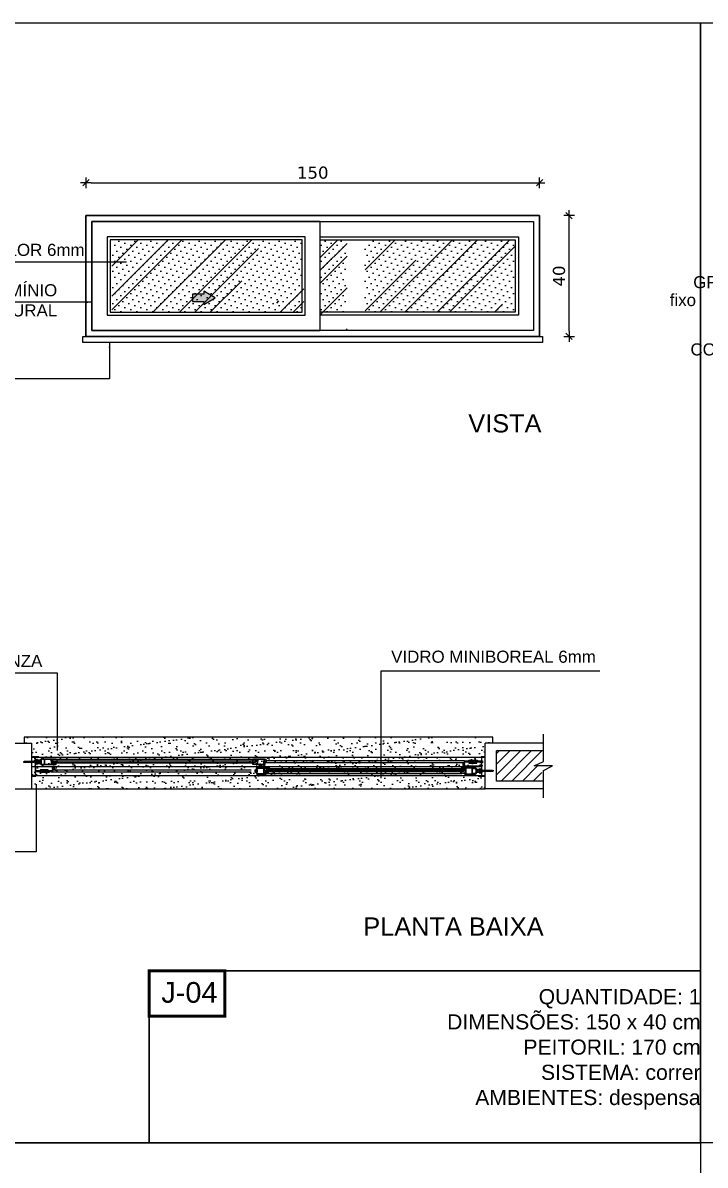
# Model space of a CAD drawing. Header units: inches. Extents: x 48 to 253, y 44 to 126.
# Drawn here: x 78.288 to 80.545, y 80.589 to 84.367 of the extents above; entities that cross this region are included whole.
import ezdxf

# ---------------------------------------------------------------- set-up
doc = ezdxf.new("R2010")
doc.units = ezdxf.units.IN
doc.header["$LTSCALE"] = 100
doc.header["$MEASUREMENT"] = 0
doc.linetypes.add('HIDDEN2', pattern=[0.1875, 0.125, -0.0625])
for name, color, linetype in [('252', 252, 'Continuous'), ('A-01', 3, 'Continuous'), ('A-ALV', 6, 'Continuous'), ('A-ESQUADRIAS', 2, 'Continuous'), ('A-PORTA', 3, 'Continuous'), ('AR-MP-ESQ', 151, 'Continuous'), ('AR-PIS-PAT-HATCH', 2, 'Continuous'), ('AR-TXT', 1, 'Continuous'), ('ARQ-ESQ-VISTA1', 2, 'Continuous'), ('ARQ-ESQ-VISTA2', 1, 'Continuous'), ('ARQ-HTC', 9, 'Continuous'), ('ARQ-REV-VISTA', 1, 'Continuous'), ('ARQ-SMB-1_025', 1, 'Continuous'), ('ARQ-TXT-1_025', 2, 'Continuous'), ('ARQ_ESQUADRIA', 2, 'Continuous')]:
    doc.layers.add(name, color=color, linetype=linetype)
doc.layers.add('REV-FNDE', color=1, linetype='Continuous', lineweight=30)
doc.styles.add('A16-E50', font='arial.ttf', dxfattribs={"height": 0.08})
doc.styles.add('ESC-50-A20', font='arial.ttf', dxfattribs={"height": 0.1})
doc.styles.add('FNDE Texto Cota 0025', font='verdana.ttf', dxfattribs={"height": 0.04})
doc.dimstyles.new('FNDE 1-0025', dxfattribs={"dimscale": 5, "dimtxt": 0.04, "dimasz": 0.0035, "dimexe": 0.15, "dimexo": 0.15, "dimgap": 0.0025, "dimtad": 1, "dimzin": 1, "dimdsep": 46, "dimtxsty": 'FNDE Texto Cota 0025', "dimblk": 'tic', "dimcen": 0.015, "dimdle": 0.15, "dimse1": 1, "dimse2": 1, "dimclrd": 251, "dimclre": 251, "dimclrt": 256, "dimaunit": 1, "dimadec": 3, "dimazin": 0, "dimtfac": 1, "dimtix": 1, "dimtmove": 2, "dimatfit": 3, "dimfxl": 0.15, "dimtvp": 1, "dimtolj": 1, "dimtzin": 0, "dimarcsym": 0})

# ---------------------------------------------------------------- blocks, each defined once
blk = doc.blocks.new('tic')
at = {"color": 251}
for p, q in [((-1, 0), (1, 0)), ((0, -1), (0, 1))]:
    blk.add_line(p, q, dxfattribs=at)
blk.add_line((-0.6, -0.6), (0.6, 0.6))
blk = doc.blocks.new('*D86')
at = {"layer": 'ARQ-SMB-1_025', "color": 251, "lineweight": -2, "ltscale": 10, "transparency": 16777216}
blk.add_line((78.5143, 83.8376), (79.9793, 83.8376), dxfattribs=at)
at = {"layer": 'DEFPOINTS', "color": 0, "ltscale": 10, "transparency": 16777216}
for p in [(79.9968, 83.8376), (78.4968, 83.7293), (79.9968, 83.7293)]:
    blk.add_point(p, dxfattribs=at)
at = {"layer": 'ARQ-SMB-1_025', "color": 251, "lineweight": -2, "ltscale": 10, "transparency": 16777216, "xscale": 0.0175, "yscale": 0.0175, "zscale": 0.0175, "rotation": 180}
blk.add_blockref('tic', (78.4968, 83.8376), dxfattribs=at)
at = {"layer": 'ARQ-SMB-1_025', "color": 251, "lineweight": -2, "ltscale": 10, "transparency": 16777216, "xscale": 0.0175, "yscale": 0.0175, "zscale": 0.0175}
blk.add_blockref('tic', (79.9968, 83.8376), dxfattribs=at)
at = {"layer": 'ARQ-SMB-1_025', "ltscale": 10, "transparency": 16777216, "insert": (79.2468, 83.8709), "char_height": 0.04, "attachment_point": 5, "style": 'FNDE Texto Cota 0025'}
blk.add_mtext('\\A1;150', dxfattribs=at)
blk = doc.blocks.new('*D87')
at = {"layer": 'ARQ-SMB-1_025', "color": 251, "lineweight": -2, "ltscale": 10, "transparency": 16777216}
blk.add_line((80.0947, 83.3468), (80.0947, 83.7118), dxfattribs=at)
at = {"layer": 'DEFPOINTS', "color": 0, "ltscale": 10, "transparency": 16777216}
for p in [(79.6398, 83.7293), (80.0947, 83.7293), (79.6398, 83.3293)]:
    blk.add_point(p, dxfattribs=at)
at = {"layer": 'ARQ-SMB-1_025', "color": 251, "lineweight": -2, "ltscale": 10, "transparency": 16777216, "xscale": 0.0175, "yscale": 0.0175, "zscale": 0.0175}
for p, rotation in [((80.0947, 83.7293), 90), ((80.0947, 83.3293), 270)]:
    blk.add_blockref('tic', p, dxfattribs=dict(at, rotation=rotation))
at = {"layer": 'ARQ-SMB-1_025', "ltscale": 10, "transparency": 16777216, "insert": (80.0614, 83.5293), "char_height": 0.04, "attachment_point": 5, "rotation": 90, "style": 'FNDE Texto Cota 0025'}
blk.add_mtext('\\A1;40', dxfattribs=at)
blk = doc.blocks.new('MH-0029')
at = {"layer": 'ARQ_ESQUADRIA', "linetype": 'Continuous'}
blk.add_lwpolyline([(0.0613, 0.0003, -0.414214), (0.061, 0), (0.0586, 0, -0.414214), (0.0583, 0.0003), (0.0583, 0.0009, -0.414214), (0.0586, 0.0012), (0.0598, 0.0012, 0.414214), (0.0601, 0.0015), (0.0601, 0.0108, 0.414214), (0.0591, 0.0118), (0.0449, 0.0118), (0.0446, 0.0115), (0.0443, 0.0118), (0.044, 0.0115), (0.0437, 0.0118), (0.0149, 0.0118), (0.0146, 0.0115), (0.0143, 0.0118), (0.014, 0.0115), (0.0137, 0.0118), (-0.0005, 0.0118, 0.414214), (-0.0015, 0.0108), (-0.0015, 0.0015, 0.414214), (-0.0012, 0.0012), (0, 0.0012, -0.414214), (0.0003, 0.0009), (0.0003, 0.0003, -0.414214), (0, 0), (-0.0024, 0, -0.414214), (-0.0027, 0.0003), (-0.0027, 0.0137, -0.414214), (-0.0024, 0.014), (-0.002, 0.014, -0.414214), (-0.0017, 0.0137), (-0.0017, 0.013), (0.0601, 0.013), (0.0601, 0.0237, -0.414214), (0.0604, 0.024), (0.061, 0.024, -0.414214), (0.0613, 0.0237)], format="xyb", close=True, dxfattribs=at)
blk = doc.blocks.new('parafuso')
at = {"layer": 'AR-MP-ESQ'}
h = blk.add_hatch(dxfattribs=at)
h.set_pattern_fill('ANSI31', color=256, scale=0.0001, style=0)
h.set_pattern_definition([(45, (-0.02995355, -0.0015), (-0.0002245064, 0.0002245064), [])])
h.paths.add_polyline_path([(-0.0015, -0.0015), (-0.0015, 0.0015), (-0.0387, 0.0015), (-0.0404, -0.0015)])
for p, q in [((-0.0426, 0), (0.0064, 0)), ((-0.0404, -0.0015), (-0.0387, 0.0015)), ((-0.0387, 0.0015), (-0.0015, 0.0015)), ((-0.0015, 0.0025), (0, 0.0025)), ((-0.0404, -0.0015), (-0.0015, -0.0015)), ((-0.0015, -0.0025), (0, -0.0025))]:
    blk.add_line(p, q, dxfattribs=at)
blk.add_lwpolyline([(-0.0015, -0.004), (-0.0015, 0.004), (0, 0.004), (0, -0.004), (-0.0015, -0.004)], dxfattribs=at)
blk = doc.blocks.new('MH-0074')
blk.add_lwpolyline([(0, -0.0056, 0.414214), (0.0004, -0.006), (0.0026, -0.006, -0.416951), (0.0041, -0.0045), (0.0141, -0.0045, -1), (0.0141, -0.0055), (0.0041, -0.0055, 0.416816), (0.0036, -0.006, -0.087579), (0.0032, -0.0082, -0.842735), (0.0024, -0.0081, 0.414214), (0.0014, -0.0071), (-0.0012, -0.0071, -1), (-0.0012, -0.0061), (-0.0012, -0.0044), (-0.001, -0.0042), (-0.0012, -0.004), (-0.0012, -0.0004), (-0.0014, -0.0002), (-0.0012, 0), (-0.0014, 0.0002), (-0.0012, 0.0004), (-0.0012, 0.004), (-0.001, 0.0042), (-0.0012, 0.0044), (-0.0012, 0.0061, -1), (-0.0012, 0.0071), (0.0014, 0.0071, 0.414214), (0.0024, 0.0081, -0.842735), (0.0032, 0.0082, -0.087579), (0.0036, 0.006, 0.416816), (0.0041, 0.0054), (0.0141, 0.0054, -1), (0.0141, 0.0044), (0.0041, 0.0044, -0.41689), (0.0026, 0.006), (0.0004, 0.006, 0.414214), (0, 0.0056)], format="xyb", close=True)
blk = doc.blocks.new('MH-0014')
blk.add_lwpolyline([(-0.0158, -0.0133, 0.414214), (-0.0161, -0.0136), (-0.0161, -0.0146), (-0.0143, -0.0146, 0.366033), (-0.0131, -0.0136, -0.365977), (-0.0129, -0.0133), (-0.0113, -0.0133, 0.233329), (-0.0102, -0.0128), (-0.0063, -0.0077, 0.164944), (-0.006, -0.0068), (-0.006, -0.001), (-0.0028, -0.001), (-0.0028, -0.0008), (-0.0008, -0.0008), (-0.0008, -0.0028), (-0.001, -0.0028), (-0.001, -0.009), (-0.0031, -0.0118, 0.414214), (-0.0028, -0.0139), (-0.002, -0.0145, 1), (-0.0014, -0.0137), (-0.0022, -0.0131, -0.414214), (-0.0023, -0.0124), (-0.0017, -0.0116, -0.414214), (-0.001, -0.0115), (-0.0005, -0.0119, 0.162278), (-0.0002, -0.012), (0, -0.012), (0, 0), (-0.008, 0), (-0.008, -0.001), (-0.007, -0.001), (-0.007, -0.0068, -0.164944), (-0.0071, -0.0071), (-0.0109, -0.0122, -0.233329), (-0.0113, -0.0123), (-0.0129, -0.0123, 0.365977), (-0.0141, -0.0134, -0.367426), (-0.0143, -0.0136), (-0.0151, -0.0136, 0.414214), (-0.0153, -0.0133)], format="xyb", close=True)
blk = doc.blocks.new('MH-0010')
blk.add_lwpolyline([(0, 0), (0, 0.001), (-0.012, 0.001), (-0.012, 0.004), (-0.013, 0.004), (-0.013, 0.001), (-0.015, 0.001), (-0.015, 0.0052), (-0.0153, 0.0055), (-0.015, 0.0058), (-0.015, 0.0098), (-0.0153, 0.01), (-0.015, 0.0103), (-0.015, 0.0143), (-0.0153, 0.0145), (-0.015, 0.0148), (-0.015, 0.019), (-0.013, 0.019), (-0.013, 0.0169, 0.557537), (-0.0126, 0.0167), (-0.0121, 0.0169, 0.284079), (-0.012, 0.0172), (-0.012, 0.019), (-0.011, 0.019), (-0.011, 0.02), (-0.0408, 0.02, -0.245393), (-0.0412, 0.0202, 0.245393), (-0.0423, 0.0208), (-0.0473, 0.0208, 0.414214), (-0.0485, 0.0195), (-0.0485, 0.0187, 0.414214), (-0.0473, 0.0175), (-0.0468, 0.0175, 1), (-0.0468, 0.0185), (-0.0473, 0.0185, -0.414214), (-0.0475, 0.0187), (-0.0475, 0.0195, -0.414214), (-0.0473, 0.0198), (-0.0423, 0.0198, -0.414214), (-0.042, 0.0195), (-0.042, 0.0187, -0.414214), (-0.0423, 0.0185), (-0.0428, 0.0185, 1), (-0.0428, 0.0175), (-0.0423, 0.0175, 0.372825), (-0.041, 0.0186, -0.372825), (-0.0405, 0.019), (-0.0382, 0.019), (-0.0382, 0.0148), (-0.0379, 0.0145), (-0.0382, 0.0143), (-0.0382, 0.0103), (-0.0379, 0.01), (-0.0382, 0.0098), (-0.0382, 0.0058), (-0.0379, 0.0055), (-0.0382, 0.0052), (-0.0382, 0.001), (-0.0405, 0.001, -0.372825), (-0.041, 0.0014, 0.372825), (-0.0423, 0.0025), (-0.0428, 0.0025, 1), (-0.0428, 0.0015), (-0.0423, 0.0015, -0.414214), (-0.042, 0.0013), (-0.042, 0.0005, -0.414214), (-0.0423, 0.0003), (-0.0473, 0.0003, -0.414214), (-0.0475, 0.0005), (-0.0475, 0.0013, -0.414214), (-0.0473, 0.0015), (-0.0468, 0.0015, 1), (-0.0468, 0.0025), (-0.0473, 0.0025, 0.414214), (-0.0485, 0.0013), (-0.0485, 0.0005, 0.414214), (-0.0473, -0.0007), (-0.0423, -0.0007, 0.245393), (-0.0412, -0.0002, -0.245393), (-0.0408, 0), (0, 0)], format="xyb", close=True)
blk.add_lwpolyline([(-0.0372, 0.019), (-0.0372, 0.001), (-0.016, 0.001), (-0.016, 0.019)], close=True)
blk = doc.blocks.new('MH-0012')
blk.add_lwpolyline([(0.0254, 0.0025), (0.0259, 0.0025, 0.414214), (0.0262, 0.0028), (0.0262, 0.0051, -0.414214), (0.0265, 0.0054), (0.0379, 0.0054, 0.414214), (0.0382, 0.0058), (0.0382, 0.0063, 0.414214), (0.0379, 0.0066), (0.0131, 0.0066, -0.198912), (0.0128, 0.0067), (0.0123, 0.0072, 0.635234), (0.0116, 0.007, -0.386974), (0.0112, 0.0066), (0.0082, 0.0066, -0.414214), (0.0079, 0.0069), (0.0079, 0.0112, -0.414214), (0.0082, 0.0115), (0.0112, 0.0115, -0.387798), (0.0116, 0.0112, 0.438036), (0.0121, 0.0108), (0.017, 0.0117, 0.916331), (0.017, 0.0127), (0.0083, 0.0127, 0.414214), (0.0067, 0.0112), (0.0067, 0.0069, -0.414214), (0.0064, 0.0066), (0.0014, 0.0066, -0.414214), (0.0011, 0.0069), (0.0011, 0.0124, 0.414214), (0.0008, 0.0127), (0.0003, 0.0127, 0.414214), (0, 0.0124), (0, -0.0124, 0.414214), (0.001, -0.0134), (0.0269, -0.0134, 0.414214), (0.0272, -0.0131), (0.0272, -0.0125, 0.414214), (0.0269, -0.0123), (0.0262, -0.0123), (0.0262, -0.0106, 0.267949), (0.026, -0.0103), (0.0257, -0.0101, 0.57735), (0.0251, -0.0105), (0.0251, -0.012, -0.414214), (0.0248, -0.0123), (0.0235, -0.0123, -0.414214), (0.0232, -0.012), (0.0232, -0.0079), (0.0229, -0.0076), (0.0232, -0.0073), (0.0232, -0.0037), (0.0229, -0.0034), (0.0232, -0.0031), (0.0232, 0.0005), (0.0229, 0.0008), (0.0232, 0.0011), (0.0232, 0.0051, -0.414214), (0.0235, 0.0054), (0.0248, 0.0054, -0.414214), (0.0251, 0.0051), (0.0251, 0.0028, 0.414214)], format="xyb", close=True)
at = {"linetype": 'Continuous'}
blk.add_lwpolyline([(0.0011, -0.012), (0.0011, 0.0051, -0.414214), (0.0014, 0.0054), (0.0218, 0.0054, -0.414214), (0.0221, 0.0051), (0.0221, -0.012, -0.414214), (0.0218, -0.0123), (0.0014, -0.0123, -0.414214)], format="xyb", close=True, dxfattribs=at)
blk = doc.blocks.new('MH-0011')
at = {"linetype": 'Continuous'}
for points in [[(-0.0136, -0.0129), (-0.008, -0.0119, 0.36397), (-0.0078, -0.0116), (-0.0078, -0.0106, -0.414214), (-0.0075, -0.0102), (-0.0022, -0.0102, 0.414214), (-0.0012, -0.0092), (-0.0012, -0.0073, 0.414214), (-0.0022, -0.0063), (-0.0269, -0.0063, -0.414214), (-0.0272, -0.006), (-0.0272, -0.0055, -0.414214), (-0.0269, -0.0052), (-0.0262, -0.0052), (-0.0262, -0.0035, -0.267949), (-0.0261, -0.0032), (-0.0257, -0.003, -0.57735), (-0.0251, -0.0034), (-0.0251, -0.0048, 0.414214), (-0.0248, -0.0052), (-0.0235, -0.0052, 0.414214), (-0.0232, -0.0048), (-0.0232, -0.0008), (-0.0229, -0.0005), (-0.0232, -0.0002), (-0.0232, 0.0034), (-0.0229, 0.0037), (-0.0232, 0.004), (-0.0232, 0.0076), (-0.0229, 0.0079), (-0.0232, 0.0082), (-0.0232, 0.0123, 0.414214), (-0.0235, 0.0126), (-0.0248, 0.0126, 0.414214), (-0.0251, 0.0123), (-0.0251, 0.0099, -0.414214), (-0.0254, 0.0096), (-0.0259, 0.0096, -0.414214), (-0.0262, 0.0099), (-0.0262, 0.0123, 0.414214), (-0.0265, 0.0126), (-0.0379, 0.0126, -0.414214), (-0.0382, 0.0129), (-0.0382, 0.0134, -0.414214), (-0.0379, 0.0137), (-0.001, 0.0137, -0.414214), (0, 0.0127), (0, -0.0127, -0.414214), (-0.001, -0.0137), (-0.0021, -0.0137, -0.414214), (-0.0024, -0.0134), (-0.0024, -0.013, -0.414214), (-0.0021, -0.0127), (-0.0015, -0.0127, 0.414214), (-0.0012, -0.0124), (-0.0012, -0.0117, 0.414214), (-0.0015, -0.0114), (-0.0064, -0.0114, 0.414214), (-0.0067, -0.0117), (-0.0067, -0.0124, 0.414214), (-0.0064, -0.0127), (-0.0057, -0.0127, -0.414214), (-0.0054, -0.013), (-0.0054, -0.0134, -0.414214), (-0.0057, -0.0137), (-0.0135, -0.0137, -0.916331)], [(-0.0012, 0.0122), (-0.0012, -0.0047, -0.414214), (-0.0016, -0.0052), (-0.0217, -0.0052, -0.414214), (-0.0221, -0.0047), (-0.0221, 0.0122, -0.414214), (-0.0217, 0.0126), (-0.0016, 0.0126, -0.414214)]]:
    blk.add_lwpolyline(points, format="xyb", close=True, dxfattribs=at)

msp = doc.modelspace()

# ---------------------------------------------------------------- hatches: boundary and pattern name
at = {"layer": '252', "ltscale": 10}
h = msp.add_hatch(dxfattribs=at)
h.set_pattern_fill('AR-SAND', color=252, scale=0.02, style=0)
h.set_pattern_definition([(37.5, (-4377.317035, 132.993036), (-0.00125986716, 0.03853647538), [0, -0.0304, 0, -0.034, 0, -0.0325]), (7.5, (-4377.317035, 132.993036), (0.0353955341, 0.0564429213), [0, -0.0164, 0, -0.0274, 0, -0.0105]), (327.5, (-4377.341635, 132.993036), (0.06228283724, 0.00011318107), [0, -0.01, 0, -0.036, 0, -0.047]), (317.5, (-4377.341635, 132.993036), (0.0601225321, 0.0175535113), [0, -0.005, 0, -0.0236, 0, -0.027])])
h.paths.add_polyline_path([(78.8448, 82.0038), (78.2925, 82.0038), (78.2925, 81.9838), (78.3175, 81.9838), (78.3187, 81.8338), (79.8175, 81.8338), (79.8175, 81.9838), (79.8425, 81.9838), (79.8425, 82.0038)])
at = {"layer": '252'}
h = msp.add_hatch(dxfattribs=at)
h.set_pattern_fill('ANSI31,_O', color=252, scale=0.0005, style=0)
h.set_pattern_definition([(45, (10.167833, 170.089408), (-0.0176776695, 0.0176776695), [])])
h.paths.add_polyline_path([(79.8545, 81.9588), (79.8545, 81.8588), (80.0045, 81.8588), (80.0045, 81.9088), (79.9745, 81.9088), (80.0045, 81.9238), (80.0045, 81.9588)])
at = {"layer": 'AR-PIS-PAT-HATCH'}
h = msp.add_hatch(dxfattribs=at)
h.set_pattern_fill('AR-SAND', color=252, scale=0.02, style=0)
h.set_pattern_definition([(37.5, (-1.455602, 0.050223), (-0.001259867, 0.038536475), [0, -0.0304, 0, -0.034, 0, -0.0325]), (7.5, (-1.4556, 0.05022), (0.035395534, 0.056442921), [0, -0.0164, 0, -0.0274, 0, -0.0105]), (327.5, (-1.480202, 0.050223), (0.062282837, 0.000113181), [0, -0.01, 0, -0.036, 0, -0.047]), (317.5, (-1.4802, 0.05022), (0.060122532, 0.017553511), [0, -0.005, 0, -0.0236, 0, -0.027])])
h.paths.add_polyline_path([(79.6175, 82.0838), (78.5175, 82.0838, 0.414214), (78.4175, 81.9838), (78.4675, 81.9838), (78.4675, 81.9068), (78.4806, 81.9068), (78.4806, 81.9069), (78.5367, 81.9069), (78.5367, 81.9056), (78.5392, 81.9056), (79.0765, 81.9062, -0.439772), (79.0802, 81.9068), (79.5959, 81.9093, -0.414214), (79.5939, 81.9113), (79.5939, 81.9153, -0.414214), (79.5959, 81.9173), (79.0921, 81.9191), (79.5984, 81.9191), (79.5984, 81.9256), (79.6103, 81.9256, 0.414214), (79.6127, 81.928), (79.6401, 81.928, 0.414637), (79.6425, 81.9256), (79.6544, 81.9256), (79.6544, 81.9068), (79.0733, 81.9064, 0.792262), (79.0728, 81.9044, 0.454606), (79.0708, 81.9067, 0.386545), (79.0699, 81.9057, 0.968726), (79.0694, 81.9024), (79.0694, 81.9068), (78.5392, 81.9056, -0.414214), (78.5412, 81.9036), (78.5412, 81.8996, -0.414214), (78.5392, 81.8976), (79.043, 81.8959), (78.5366, 81.8959), (78.5366, 81.8894), (78.5247, 81.8894, 0.414214), (78.5223, 81.887), (78.4949, 81.887, 0.414637), (78.4925, 81.8894), (78.4806, 81.8894), (78.4806, 81.9068), (78.4675, 81.9068), (78.4675, 81.8338), (79.6675, 81.8338), (79.6675, 81.9838), (79.7175, 81.9838, 0.414214)], flags=17)
h.paths.add_polyline_path([(79.061, 81.9272, 0.500067), (79.063, 81.9275, 0.49997)], flags=0)
h.paths.add_polyline_path([(79.0563, 81.9224), (79.0499, 81.9212, 1.115653), (79.0499, 81.9207), (79.0563, 81.9221, 0.896336)], flags=0)
h.paths.add_polyline_path([(78.5369, 81.9154, 1.129142), (78.5355, 81.9165), (78.5369, 81.9154), (78.5395, 81.9147), (78.5369, 81.9154, -0.414214), (78.537, 81.9147), (78.5366, 81.9142, 0.162278), (78.5365, 81.9139, 1.120985), (78.5374, 81.9154), (78.5369, 81.9147), (78.5369, 81.9137), (78.5374, 81.9137, -0.843039), (78.5365, 81.9139), (78.5365, 81.9137), (78.5366, 81.9145, 0.720759)], flags=0)
h.paths.add_polyline_path([(79.0491, 81.931), (79.0491, 81.9313), (79.0605, 81.9313), (79.0605, 81.9288), (79.0571, 81.9288), (79.0571, 81.9224), (78.5506, 81.9224), (78.549, 81.9196), (78.5483, 81.9196), (78.5471, 81.921, -0.479742), (78.5468, 81.9208), (78.5391, 81.9225), (78.5503, 81.9225), (78.5503, 81.9284), (79.0491, 81.9284), (79.0491, 81.93), (78.5479, 81.93), (78.5479, 81.9288), (78.5362, 81.9288), (78.5362, 81.9313), (78.5479, 81.9313), (78.5479, 81.931)], flags=0)
h.paths.add_polyline_path([(78.5319, 81.9315), (78.5319, 81.9135), (78.5107, 81.9135), (78.5107, 81.9315)], flags=0)
h.paths.add_polyline_path([(78.4977, 81.9143, -0.414214), (78.4974, 81.914), (78.4984, 81.914, 0.414214), (78.4987, 81.9143), (78.4987, 81.9307, 0.414214), (78.4984, 81.931, 1.683138), (78.4969, 81.931), (78.4987, 81.931)], flags=0)
h.paths.add_polyline_path([(78.4836, 81.9154, 0.242969), (78.4846, 81.9144, 0.432626)], flags=0)
h.paths.add_polyline_path([(78.4973, 81.9192), (78.4931, 81.9183), (78.4931, 81.9189, -0.8974), (78.4932, 81.9183), (78.497, 81.9192, 0.35225), (78.4973, 81.9195), (78.4973, 81.9256), (78.4972, 81.9258, -0.208583), (78.4973, 81.9256)], flags=0)
h.paths.add_polyline_path([(78.4892, 81.9255), (78.4892, 81.9195), (78.4827, 81.9195), (78.482, 81.9192), (78.482, 81.9186), (78.4805, 81.9186), (78.4805, 81.9266), (78.4827, 81.9266), (78.4827, 81.9255)], flags=0)
h.paths.add_polyline_path([(78.4892, 81.925), (78.4822, 81.925), (78.4805, 81.9251), (78.482, 81.9251)], flags=0)
h.paths.add_polyline_path([(78.4892, 81.92), (78.4822, 81.92), (78.4805, 81.9201), (78.482, 81.9201)], flags=0)
h.paths.add_polyline_path([(78.479, 81.9259), (78.479, 81.9191), (78.4765, 81.9191), (78.4765, 81.9218), (78.478, 81.9218), (78.478, 81.9233), (78.4765, 81.9233), (78.4765, 81.9259)], flags=0)
h.paths.add_polyline_path([(79.0589, 81.8868), (79.0594, 81.8844), (79.0594, 81.8863), (79.0593, 81.8888), (79.0589, 81.8888)], flags=0)
h.paths.add_polyline_path([(79.0873, 81.9141, 2.228227), (79.0894, 81.9141), (79.087, 81.9141), (79.087, 81.9184), (79.0858, 81.9184), (79.087, 81.9144, 0.414214)], flags=0)
h.paths.add_polyline_path([(79.0626, 81.9008), (79.0626, 81.8963), (79.0644, 81.8963), (79.0644, 81.8883), (79.0626, 81.8883), (79.0626, 81.8837, 0.414214), (79.0629, 81.8834), (79.0832, 81.8834, 0.414214), (79.0835, 81.8837), (79.0835, 81.9008, 0.414214), (79.0832, 81.9011), (79.0629, 81.9011, 0.414214)], flags=0)
h.paths.add_polyline_path([(79.0925, 81.9189), (79.0915, 81.9189, 0.414214), (79.0925, 81.9199), (79.0925, 81.9259), (79.0915, 81.9259, -0.414214), (79.0925, 81.9249)], flags=0)
h.paths.add_polyline_path([(79.0989, 81.8897), (79.0989, 81.8907), (79.093, 81.8907), (79.093, 81.8897)], flags=0)
h.paths.add_polyline_path([(79.6503, 81.8984, -0.416885), (79.6488, 81.8968), (79.6503, 81.8965, 1), (79.6503, 81.8971), (79.6506, 81.8973), (79.6506, 81.8984)], flags=0)
h.paths.add_polyline_path([(79.638, 81.9008), (79.638, 81.9005, 0.414214), (79.6377, 81.9008, 1.683138), (79.6361, 81.9008)], flags=0)
h.paths.add_polyline_path([(79.6294, 81.8842, 2.081882), (79.6299, 81.8848, 1.100123), (79.6276, 81.8843, -1.824457)], flags=0)
h.paths.add_polyline_path([(79.5994, 81.897, 0.500067), (79.6014, 81.8974, 0.49997)], flags=0)
h.paths.add_polyline_path([(79.5946, 81.8923), (79.5883, 81.8911, 1.115753), (79.5883, 81.8906), (79.5947, 81.892, 0.896336)], flags=0)
h.paths.add_polyline_path([(79.5872, 81.8984), (79.5872, 81.9), (79.0993, 81.9), (79.0993, 81.901), (79.5872, 81.901), (79.5872, 81.9011), (79.5989, 81.9011), (79.5989, 81.8986), (79.5957, 81.8986), (79.5957, 81.8924), (79.0935, 81.8924), (79.0935, 81.8984)], flags=0)
h.paths.add_polyline_path([(79.6032, 81.9013), (79.6244, 81.9013), (79.6244, 81.8833), (79.6032, 81.8833)], flags=0)
h.paths.add_polyline_path([(79.6459, 81.8953), (79.6524, 81.8953), (79.653, 81.8957), (79.653, 81.8964), (79.6545, 81.8964), (79.6545, 81.8884), (79.6524, 81.8884), (79.6524, 81.8893), (79.6459, 81.8893)], flags=0)
h.paths.add_polyline_path([(79.6459, 81.8948), (79.6529, 81.8948), (79.6545, 81.8949), (79.653, 81.8949)], flags=0)
h.paths.add_polyline_path([(79.6459, 81.8898), (79.6529, 81.8898), (79.6545, 81.8899), (79.653, 81.8899)], flags=0)
h.paths.add_polyline_path([(79.656, 81.9258), (79.6585, 81.9258), (79.6585, 81.9231), (79.657, 81.9231), (79.657, 81.9216), (79.6585, 81.9216), (79.6585, 81.919), (79.656, 81.919)], flags=0)
h.paths.add_polyline_path([(79.656, 81.8957), (79.6585, 81.8957), (79.6585, 81.8931), (79.657, 81.8931), (79.657, 81.8916), (79.6585, 81.8916), (79.6585, 81.8889), (79.656, 81.8889)], flags=0)
h.paths.add_polyline_path([(79.6175, 82.0838), (78.5175, 82.0838, 0.414214), (78.4175, 81.9838), (78.4675, 81.9838), (78.4675, 81.9068), (78.4806, 81.9068), (78.4806, 81.9069), (78.5367, 81.9069), (79.0771, 81.9068, -0.340141), (79.0802, 81.9068), (79.5959, 81.9093, -0.417118), (79.5939, 81.9113), (79.5939, 81.9174), (79.0925, 81.9191), (79.0925, 81.9189), (79.0915, 81.9189, 0.414214), (79.0925, 81.9199), (79.0925, 81.9249, 0.414214), (79.0915, 81.9259), (79.0925, 81.9259), (79.5984, 81.9255), (79.5984, 81.9256), (79.6103, 81.9256, 0.414214), (79.6127, 81.928), (79.6401, 81.928, 0.414637), (79.6425, 81.9256), (79.6544, 81.9256), (79.6544, 81.9068), (79.0733, 81.9064), (79.0732, 81.9064, 0.791112), (79.0728, 81.9044, 0.454606), (79.0708, 81.9067, 0.386545), (79.0699, 81.9057, 0.968726), (79.0694, 81.9024), (79.0694, 81.9062), (78.5392, 81.9056, -0.41482), (78.5412, 81.9036), (78.5412, 81.8976), (79.043, 81.8959), (78.5366, 81.8959), (78.5366, 81.8894), (78.5247, 81.8894, 0.414214), (78.5223, 81.887), (78.4949, 81.887, 0.414637), (78.4925, 81.8894), (78.4806, 81.8894), (78.4806, 81.9068), (78.4675, 81.9068), (78.4675, 81.8338), (79.6675, 81.8338), (79.6675, 81.9838), (79.7175, 81.9838, 0.414214)], flags=17)
h.paths.add_polyline_path([(79.0621, 81.9298), (79.0631, 81.9298), (79.0631, 81.9274, 0.28073), (79.0619, 81.9278, 3.027493), (79.0621, 81.9293, -0.920914)], flags=0)
h.paths.add_polyline_path([(79.0562, 81.9224), (79.0498, 81.9212, 0.924223), (79.0499, 81.9207), (79.0563, 81.9221, 1.08199)], flags=0)
h.paths.add_polyline_path([(78.549, 81.9196), (79.0499, 81.9207, -1), (79.0499, 81.9212), (78.5506, 81.9224)], flags=0)
h.paths.add_polyline_path([(78.5355, 81.9165), (78.5369, 81.9154, 1.129142)], flags=0)
h.paths.add_polyline_path([(78.5374, 81.9154), (78.5369, 81.9147), (78.5369, 81.9137), (78.5373, 81.9137, 0.672135)], flags=0)
h.paths.add_polyline_path([(79.0491, 81.931), (79.0491, 81.9313), (79.0605, 81.9313), (79.0605, 81.9288), (79.0571, 81.9288), (79.0564, 81.9223, 0.414214), (79.0563, 81.9224), (78.5506, 81.9224), (78.5487, 81.9191), (78.5474, 81.9207), (78.5391, 81.9225), (78.5503, 81.9225), (78.5503, 81.9284), (79.0491, 81.9284), (79.0491, 81.93), (78.5479, 81.93), (78.5479, 81.9288), (78.5362, 81.9288), (78.5362, 81.9313), (78.5479, 81.9313), (78.6482, 81.931)], flags=0)
h.paths.add_polyline_path([(79.0491, 81.931), (79.0491, 81.9313), (79.0605, 81.9313), (79.0605, 81.9288), (79.0491, 81.9288), (79.0474, 81.9284), (79.0491, 81.9284), (79.0491, 81.93), (78.5479, 81.93), (78.5479, 81.9288), (78.5362, 81.9288), (78.5362, 81.9313), (78.5479, 81.9313), (78.5479, 81.931)], flags=0)
h.paths.add_polyline_path([(79.089, 81.9284), (79.0892, 81.9232), (79.0895, 81.9234), (79.0895, 81.9279), (79.089, 81.9303)], flags=0)
h.paths.add_polyline_path([(79.0894, 81.9141), (79.0873, 81.9141, 2.228227)], flags=0)
h.paths.add_polyline_path([(79.0858, 81.9312), (79.0858, 81.9184), (79.087, 81.9184), (79.0858, 81.9139, -0.414214), (79.0854, 81.9135), (79.0649, 81.9135), (79.0649, 81.9312)], flags=0)
h.paths.add_polyline_path([(79.0614, 81.9006), (79.0614, 81.8963), (79.0626, 81.8963), (79.0614, 81.9003, 0.414214), (79.0611, 81.9006, 2.228227), (79.059, 81.9006)], flags=0)
h.paths.add_polyline_path([(79.0559, 81.8948), (79.0559, 81.8898, 1), (79.0579, 81.8898), (79.0582, 81.8888), (79.0589, 81.8888), (79.0593, 81.8888), (79.0594, 81.8863), (79.0594, 81.8844), (79.0589, 81.8868), (79.0589, 81.8888), (79.0559, 81.8888), (79.0559, 81.8958), (79.0569, 81.8958, 0.414214)], flags=0)
h.paths.add_polyline_path([(79.0835, 81.9011), (79.0835, 81.8834), (79.0626, 81.8834), (79.0638, 81.8886, 1), (79.0644, 81.8886), (79.0644, 81.896, 1), (79.0638, 81.896), (79.0637, 81.8963), (79.0626, 81.8963), (79.0626, 81.9011)], flags=0)
h.paths.add_polyline_path([(79.0843, 81.9264, 0.414214), (79.084, 81.9261), (79.084, 81.9187, 1.152727), (79.0846, 81.9188), (79.087, 81.9144), (79.0858, 81.9184), (79.084, 81.9184), (79.084, 81.9264)], flags=0)
h.paths.add_polyline_path([(79.6541, 81.8994), (79.6525, 81.8984, -1.522759), (79.6536, 81.8987, 1.703612)], flags=0)
h.paths.add_polyline_path([(79.638, 81.9008), (79.638, 81.9005), (79.638, 81.8983, 0.414214), (79.6385, 81.8978), (79.6385, 81.8958), (79.642, 81.8965), (79.642, 81.8959, -0.8974), (79.6419, 81.8965), (79.6381, 81.8957, 0.35225), (79.6378, 81.8954), (79.6378, 81.8893), (79.6379, 81.8891, -0.208571), (79.6378, 81.8893), (79.6378, 81.8956), (79.6385, 81.8958), (79.6385, 81.8978, -0.414214), (79.638, 81.8983), (79.638, 81.9005, 0.414214), (79.6377, 81.9008, 1.683138), (79.6361, 81.9008)], flags=0)
h.paths.add_polyline_path([(79.5994, 81.897, 0.245061), (79.6005, 81.8967), (79.6005, 81.8977, 0.280695)], flags=0)
h.paths.add_polyline_path([(79.5946, 81.8923), (79.5882, 81.8911, 0.924139), (79.5883, 81.8906), (79.5947, 81.892, 1.081992)], flags=0)
h.paths.add_polyline_path([(79.088, 81.8842, 0.162278), (79.0879, 81.8839, 1.120985), (79.0888, 81.8853)], flags=0)
h.paths.add_polyline_path([(78.5371, 81.9144, -1.804672), (78.5365, 81.9138), (78.5365, 81.9137), (78.5365, 81.9146, 0.800199), (78.5369, 81.9154, 1.584649), (78.5365, 81.9139, 0.843039), (78.5374, 81.9137, 0.535667), (78.5387, 81.9149)], flags=0)
h.paths.add_polyline_path([(78.5369, 81.9154), (78.5369, 81.9147), (78.537, 81.9147, 0.659396), (78.5365, 81.9155)], flags=0)
h.paths.add_polyline_path([(78.4977, 81.9143, -0.414214), (78.4974, 81.914), (78.4977, 81.914)], flags=0)
h.paths.add_polyline_path([(78.4973, 81.9256), (78.4973, 81.9192), (78.4932, 81.9183), (78.4931, 81.9183), (78.4931, 81.9189, -0.8974), (78.4932, 81.9183), (78.497, 81.9192, 0.35225), (78.4973, 81.9195), (78.4973, 81.9256), (78.4972, 81.9258, -0.208583)], flags=0)
h.paths.add_polyline_path([(78.4973, 81.9256), (78.4973, 81.9195, -1), (78.4967, 81.9195), (78.4966, 81.918), (78.4967, 81.9195, 1), (78.4973, 81.9195), (78.4973, 81.9256), (78.4972, 81.9258, -0.208583)], flags=0)
h.paths.add_polyline_path([(78.4892, 81.9195), (78.4827, 81.9195), (78.482, 81.9192), (78.482, 81.9186), (78.4805, 81.9186), (78.4805, 81.9266), (78.482, 81.9266), (78.4827, 81.9266), (78.4827, 81.9255), (78.4892, 81.9255), (78.4892, 81.925)], flags=0)
h.paths.add_polyline_path([(78.4892, 81.9195), (78.4827, 81.9195), (78.482, 81.9192), (78.482, 81.9186), (78.4805, 81.9186), (78.4805, 81.9266), (78.4827, 81.9266), (78.4827, 81.9255), (78.4892, 81.9255), (78.4892, 81.925)], flags=0)
h.paths.add_polyline_path([(78.4827, 81.9201), (78.4892, 81.92), (78.4839, 81.92), (78.482, 81.9192), (78.482, 81.9186), (78.4805, 81.9186), (78.4805, 81.9251), (78.4827, 81.9251)], flags=0)
h.paths.add_polyline_path([(79.6503, 81.8984), (79.6506, 81.8984), (79.6506, 81.8965), (79.6483, 81.8969), (79.6483, 81.8969, 0.503327)], flags=0)
h.paths.add_polyline_path([(79.6459, 81.8953), (79.6524, 81.8953), (79.653, 81.8957), (79.653, 81.8964), (79.6545, 81.8964), (79.6545, 81.8884), (79.653, 81.8884), (79.6514, 81.8884), (79.6524, 81.8893), (79.6459, 81.8893)], flags=0)
h.paths.add_polyline_path([(79.6459, 81.8948), (79.6514, 81.8949), (79.653, 81.8957), (79.653, 81.8964), (79.6545, 81.8964), (79.6545, 81.8899), (79.6524, 81.8898), (79.6524, 81.8948)], flags=0)
at = {"layer": 'ARQ-ESQ-VISTA2'}
h = msp.add_hatch(dxfattribs=at)
h.set_pattern_fill('AR-RROOF', color=251, scale=0.2, angle=45, style=0)
h.set_pattern_definition([(45, (-5.90912, 0.05758), (0.16970563, 0.45254834), [3, -0.4, 1, -0.2]), (45, (-5.79174, 0.31638), (-0.32951176, 0.04666905), [0.6, -0.066, 1.2, -0.15]), (45, (-5.95861, 0.2485), (0.64063874, 0.83014336), [1.6, -0.28, 0.8, -0.2])])
h.paths.add_polyline_path([(78.5826, 83.4093), (79.0676, 83.4093), (79.0676, 83.6493), (78.5826, 83.6493)])
h.paths.add_polyline_path([(79.1276, 83.4093), (79.2176, 83.4093), (79.2176, 83.6493), (79.1276, 83.6493)])
h = msp.add_hatch(dxfattribs=at)
h.set_pattern_fill('DOTS', color=250, scale=0.3, angle=45, style=0)
h.set_pattern_definition([(45, (-5.909117, 0.057583), (-0.006629126, 0.0198873782), [0, -0.01875])])
h.paths.add_polyline_path([(78.5826, 83.4093), (79.2118, 83.4093), (79.2118, 83.6493), (78.5826, 83.6493)])
h = msp.add_hatch(dxfattribs=at)
h.set_pattern_fill('AR-RROOF', color=251, scale=0.2, angle=45, style=0)
h.set_pattern_definition([(45, (-5.91609, 0.05758), (0.16970563, 0.45254834), [3, -0.4, 1, -0.2]), (45, (-5.7987, 0.31638), (-0.32951176, 0.04666905), [0.6, -0.066, 1.2, -0.15]), (45, (-5.96558, 0.2485), (0.64063874, 0.83014336), [1.6, -0.28, 0.8, -0.2])])
h.paths.add_polyline_path([(79.4206, 83.4093), (79.9156, 83.4093), (79.9156, 83.6493), (79.4206, 83.6493)])
h.paths.add_polyline_path([(79.2706, 83.3493), (79.3606, 83.3493), (79.3606, 83.6493), (79.2706, 83.6493)])
h = msp.add_hatch(dxfattribs=at)
h.set_pattern_fill('DOTS', color=250, scale=0.3, angle=45, style=0)
h.set_pattern_definition([(45, (-5.916087, 0.057583), (-0.006629126, 0.0198873782), [0, -0.01875])])
h.paths.add_polyline_path([(79.2706, 83.4093), (79.3606, 83.4093), (79.3606, 83.6493), (79.2706, 83.6493)])
h.paths.add_polyline_path([(79.4206, 83.4093), (79.9156, 83.4093), (79.9156, 83.6493), (79.4206, 83.6493)])
h = msp.add_hatch(dxfattribs=at)
h.set_pattern_fill('ANSI31,_O', color=256, scale=0.005, angle=405)
h.set_pattern_definition([(90, (170.0033551, 0.5654462), (0.000625, 6e-14), [])])
h.paths.add_polyline_path([(78.3982, 81.9313), (78.3982, 81.9288), (78.3865, 81.9288), (78.3865, 81.9313)])
h = msp.add_hatch(dxfattribs=at)
h.set_pattern_fill('ANSI31,_O', color=256, scale=0.005, angle=405)
h.set_pattern_definition([(90, (-12.5563426, 0.5654462), (-0.000625, -6e-14), [])])
h.paths.add_polyline_path([(79.0488, 81.9313), (79.0488, 81.9288), (79.0605, 81.9288), (79.0605, 81.9313)])
h = msp.add_hatch(dxfattribs=at)
h.set_pattern_fill('ANSI31,_O', color=256, scale=0.005, angle=405)
h.set_pattern_definition([(90, (-11.8679653, 0.5352462), (-0.000625, 0), [])])
h.paths.add_polyline_path([(79.7372, 81.9011), (79.7372, 81.8986), (79.7489, 81.8986), (79.7489, 81.9011)])
at = {"layer": 'ARQ-HTC'}
for points in [[(79.0566, 81.9284), (78.4008, 81.9284), (78.4003, 81.9279), (78.4003, 81.9229), (78.4008, 81.9224), (79.0566, 81.9224), (79.0571, 81.9229), (79.0571, 81.9279)], [(79.0935, 81.8979), (79.094, 81.8984), (79.7452, 81.8984), (79.7457, 81.8979), (79.7457, 81.8929), (79.7452, 81.8924), (79.094, 81.8924), (79.0935, 81.8929)]]:
    msp.add_hatch(color=256, dxfattribs=at).paths.add_polyline_path(points)
at = {"layer": 'ARQ_ESQUADRIA', "linetype": 'HIDDEN2', "ltscale": 0.5}
msp.add_hatch(color=8, dxfattribs=at).paths.add_polyline_path([(78.8497, 83.4448), (78.8872, 83.4448), (78.8872, 83.4356), (78.9247, 83.4573), (78.8872, 83.4789), (78.8872, 83.4698), (78.8497, 83.4698)])

# ---------------------------------------------------------------- linework, layer by layer
at = {"color": 1}
for p, q in [((78.3175, 81.9378), (79.8045, 81.9378)), ((78.3175, 81.9068), (79.8045, 81.9068))]:
    msp.add_line(p, q, dxfattribs=at)
for points in [[(79.0566, 81.9284), (78.4008, 81.9284), (78.4003, 81.9279), (78.4003, 81.9229), (78.4008, 81.9224), (79.0566, 81.9224), (79.0571, 81.9229), (79.0571, 81.9279)], [(79.0935, 81.8979), (79.094, 81.8984), (79.7452, 81.8984), (79.7457, 81.8979), (79.7457, 81.8929), (79.7452, 81.8924), (79.094, 81.8924), (79.0935, 81.8929)]]:
    msp.add_lwpolyline(points, close=True, dxfattribs=at)
at = {"layer": 'A-01', "color": 5}
for p, q in [((80.0095, 81.9588), (79.8545, 81.9588)), ((79.8545, 81.8588), (79.8545, 81.9588)), ((80.0095, 81.8588), (79.8545, 81.8588))]:
    msp.add_line(p, q, dxfattribs=at)
at = {"layer": 'A-ALV'}
msp.add_lwpolyline([(80.0095, 81.8038), (80.0095, 81.8938), (80.0395, 81.9088), (79.9795, 81.9088), (80.0095, 81.9238), (80.0095, 82.0138)], dxfattribs=at)
at = {"layer": 'A-ESQUADRIAS', "color": 2}
for p, q in [((78.1305, 81.9838), (78.3175, 81.9838)), ((78.3175, 81.8338), (78.3175, 81.9838)), ((80.0095, 81.9838), (79.8175, 81.9838)), ((79.8175, 81.8338), (79.8175, 81.9838)), ((78.1305, 81.8338), (78.3175, 81.8338)), ((80.0095, 81.8338), (79.8175, 81.8338))]:
    msp.add_line(p, q, dxfattribs=at)
for points in [[(78.4968, 83.3293), (79.9968, 83.3293), (79.9968, 83.7293), (78.4968, 83.7293)], [(78.4968, 83.7293), (79.9968, 83.7293), (79.9968, 83.3293), (78.4968, 83.3293)]]:
    msp.add_lwpolyline(points, close=True, dxfattribs=at)
at = {"layer": 'A-PORTA', "color": 9, "flags": 128}
msp.add_lwpolyline([(79.2118, 83.6493), (78.5768, 83.6493), (78.5768, 83.4093), (79.2118, 83.4093)], close=True, dxfattribs=at)
msp.add_lwpolyline([(79.2718, 83.6493), (79.9168, 83.6493), (79.9168, 83.4093), (79.2718, 83.4093)], dxfattribs=at)
at = {"layer": 'ARQ-ESQ-VISTA1'}
msp.add_lwpolyline([(78.4868, 83.3293), (80.0068, 83.3293), (80.0068, 83.3093), (78.4868, 83.3093)], close=True, dxfattribs=at)
at = {"layer": 'ARQ-ESQ-VISTA2'}
for p, q in [((78.2925, 82.0038), (78.2925, 81.9838)), ((79.8425, 82.0038), (78.2925, 82.0038)), ((79.8425, 81.9838), (79.8425, 82.0038)), ((78.3392, 81.925), (78.3322, 81.925)), ((78.3392, 81.92), (78.3322, 81.92)), ((78.3327, 81.9195), (78.3327, 81.9255)), ((78.3368, 81.9255), (78.3368, 81.9267)), ((78.3368, 81.9183), (78.3368, 81.9195)), ((78.3431, 81.9183), (78.3431, 81.9267)), ((78.3466, 81.9271), (78.3466, 81.926)), ((78.3466, 81.918), (78.3466, 81.9191)), ((79.0491, 81.9284), (79.0474, 81.9284)), ((79.0895, 81.9234), (79.0917, 81.9249)), ((79.0917, 81.9199), (79.0895, 81.9214)), ((79.7885, 81.8969), (79.7885, 81.8958)), ((79.7885, 81.8878), (79.7885, 81.8889)), ((79.792, 81.8881), (79.792, 81.8965)), ((79.7959, 81.8948), (79.8029, 81.8948)), ((79.7959, 81.8898), (79.8029, 81.8898)), ((79.7983, 81.8953), (79.7983, 81.8965)), ((79.7983, 81.8881), (79.7983, 81.8893)), ((79.8024, 81.8893), (79.8024, 81.8953)), ((78.3175, 81.8338), (79.8175, 81.8338))]:
    msp.add_line(p, q, dxfattribs=at)
for points in [[(78.329, 81.9191), (78.329, 81.9259), (78.3275, 81.9259), (78.3275, 81.9259, 0.414214), (78.3265, 81.9249), (78.3265, 81.9249), (78.3265, 81.9233), (78.328, 81.9233), (78.328, 81.9218), (78.3265, 81.9218), (78.3265, 81.9201), (78.3265, 81.9201, 0.414214), (78.3275, 81.9191), (78.3275, 81.9191)], [(78.4002, 81.9218, 0.57735), (78.3998, 81.9225), (78.3905, 81.9225, 0.896336), (78.3904, 81.9222), (78.3968, 81.9208, 0.479742), (78.3971, 81.921), (78.3971, 81.9218), (78.3983, 81.9218), (78.3983, 81.9202, 0.767327), (78.3992, 81.92)], [(79.0465, 81.9217, -0.57735), (79.0469, 81.9224), (79.0563, 81.9224, -0.896336), (79.0563, 81.9221), (79.0499, 81.9207, -0.479742), (79.0496, 81.921), (79.0496, 81.9217), (79.0484, 81.9217), (79.0484, 81.9202, -0.767327), (79.0475, 81.9199)], [(79.0895, 81.9279, -0.414214), (79.089, 81.9284), (79.089, 81.9303, 0.414214), (79.0887, 81.9306), (79.0873, 81.9306, 0.414214), (79.087, 81.9303), (79.087, 81.9144, 0.414214), (79.0873, 81.9141), (79.0887, 81.9141, 0.414214), (79.089, 81.9144), (79.089, 81.9164, -0.414214), (79.0895, 81.9169)], [(79.0589, 81.8868, -0.414214), (79.0594, 81.8863), (79.0594, 81.8844, 0.414214), (79.0597, 81.8841), (79.0611, 81.8841, 0.414214), (79.0614, 81.8844), (79.0614, 81.9003, 0.414214), (79.0611, 81.9006), (79.0597, 81.9006, 0.414214), (79.0594, 81.9003), (79.0594, 81.8983, -0.414214), (79.0589, 81.8978)], [(79.7349, 81.8916, -0.57735), (79.7353, 81.8923), (79.7446, 81.8923, -0.896336), (79.7447, 81.892), (79.7383, 81.8906, -0.479742), (79.738, 81.8908), (79.738, 81.8916), (79.7368, 81.8916), (79.7368, 81.89, -0.767327), (79.7359, 81.8898)], [(79.806, 81.8889), (79.806, 81.8957), (79.8075, 81.8957), (79.8075, 81.8957, -0.414214), (79.8085, 81.8947), (79.8085, 81.8947), (79.8085, 81.8931), (79.807, 81.8931), (79.807, 81.8916), (79.8085, 81.8916), (79.8085, 81.8899), (79.8085, 81.8899, -0.414214), (79.8075, 81.8889), (79.8075, 81.8889)]]:
    msp.add_lwpolyline(points, format="xyb", close=True, dxfattribs=at)
for points in [[(78.3322, 81.92), (78.3322, 81.925), (78.3327, 81.9255), (78.3392, 81.9255), (78.3392, 81.9195), (78.3327, 81.9195)], [(78.3979, 81.9288), (78.3979, 81.9313), (78.3862, 81.9313), (78.3862, 81.9288)], [(78.3979, 81.9288), (78.3979, 81.9313), (78.3865, 81.9313), (78.3865, 81.9288)], [(79.0491, 81.9288), (79.0491, 81.9313), (79.0605, 81.9313), (79.0605, 81.9288)], [(79.7372, 81.8986), (79.7372, 81.9011), (79.7489, 81.9011), (79.7489, 81.8986)], [(79.8029, 81.8898), (79.8029, 81.8948), (79.8024, 81.8953), (79.7959, 81.8953), (79.7959, 81.8893), (79.8024, 81.8893)]]:
    msp.add_lwpolyline(points, close=True, dxfattribs=at)
for points in [[(78.3325, 81.9198), (78.3325, 81.9171, 0.414214), (78.3328, 81.9168), (78.3342, 81.9168, 0.414214), (78.3345, 81.9171), (78.3345, 81.918, -0.414214), (78.3348, 81.9183), (78.3431, 81.9183, 0.054074), (78.3432, 81.9183), (78.347, 81.9192, 0.35225), (78.3473, 81.9195), (78.3473, 81.9256, 0.35225), (78.347, 81.9259), (78.3432, 81.9267, 0.054074), (78.3431, 81.9267), (78.3348, 81.9267, -0.414214), (78.3345, 81.927), (78.3345, 81.9279, 0.414214), (78.3342, 81.9282), (78.3328, 81.9282, 0.414214), (78.3325, 81.9279), (78.3325, 81.9253)], [(78.3466, 81.9279), (78.3466, 81.928, 0.414214), (78.3471, 81.9285), (78.3471, 81.9307, -0.414214), (78.3474, 81.931), (78.3484, 81.931, -0.414214), (78.3487, 81.9307), (78.3487, 81.9143, -0.414214), (78.3484, 81.914), (78.3474, 81.914, -0.414214), (78.3471, 81.9143), (78.3471, 81.9166, 0.414214), (78.3466, 81.9171), (78.3466, 81.9172)], [(79.0707, 81.9023, -0.386545), (79.0694, 81.9038), (79.0694, 81.9057, -0.386545), (79.0707, 81.9072)], [(79.0708, 81.9028, -0.386545), (79.0699, 81.9038), (79.0699, 81.9057, -0.386545), (79.0708, 81.9067)], [(79.0858, 81.9264), (79.0843, 81.9264, 0.414214), (79.084, 81.9261), (79.084, 81.9187, 0.414214), (79.0843, 81.9184), (79.0858, 81.9184)], [(79.0895, 81.9259), (79.0915, 81.9259, -0.414214), (79.0925, 81.9249), (79.0925, 81.9199, -0.414214), (79.0915, 81.9189), (79.0895, 81.9189)], [(79.0589, 81.8888), (79.0569, 81.8888, -0.414214), (79.0559, 81.8898), (79.0559, 81.8948, -0.414214), (79.0569, 81.8958), (79.0589, 81.8958)], [(79.0626, 81.8883), (79.0641, 81.8883, 0.414214), (79.0644, 81.8886), (79.0644, 81.896, 0.414214), (79.0641, 81.8963), (79.0626, 81.8963)], [(79.7885, 81.8977), (79.7885, 81.8978, -0.414214), (79.788, 81.8983), (79.788, 81.9005, 0.414214), (79.7877, 81.9008), (79.7867, 81.9008, 0.414214), (79.7864, 81.9005), (79.7864, 81.8841, 0.414214), (79.7867, 81.8838), (79.7877, 81.8838, 0.414214), (79.788, 81.8841), (79.788, 81.8864, -0.414214), (79.7885, 81.8869), (79.7885, 81.887)], [(79.8026, 81.8896), (79.8026, 81.8869, -0.414214), (79.8023, 81.8866), (79.8009, 81.8866, -0.414214), (79.8006, 81.8869), (79.8006, 81.8878, 0.414214), (79.8003, 81.8881), (79.792, 81.8881, -0.054074), (79.7919, 81.8881), (79.7881, 81.889, -0.35225), (79.7878, 81.8893), (79.7878, 81.8954, -0.35225), (79.7881, 81.8957), (79.7919, 81.8965, -0.054074), (79.792, 81.8965), (79.8003, 81.8965, 0.414214), (79.8006, 81.8968), (79.8006, 81.8977, -0.414214), (79.8009, 81.898), (79.8023, 81.898, -0.414214), (79.8026, 81.8977), (79.8026, 81.8951)]]:
    msp.add_lwpolyline(points, format="xyb", dxfattribs=at)
for centre, radius, start, end in [((79.071, 81.9047), 0.00205, 46.8774, 95.465), ((79.0733, 81.9053), 0.00105, 145.9275, 243.5537), ((79.0722, 81.906), 0.0002, 325.9275, 46.8774), ((79.0722, 81.906), 0.0007, 325.9275, 46.8774), ((79.0733, 81.9053), 0.00055, 145.9275, 243.5537), ((79.0786, 81.9048), 0.00255, 46.8774, 95.465), ((79.071, 81.9048), 0.00255, 264.535, 340.4458), ((79.071, 81.9048), 0.00205, 264.535, 340.4458), ((79.0727, 81.9042), 0.0002, 340.4458, 63.5537), ((79.0727, 81.9042), 0.0007, 340.4458, 63.5537)]:
    msp.add_arc(centre, radius, start, end, dxfattribs=at)
at = {"layer": 'ARQ-HTC'}
for p, q in [((78.3979, 81.931), (79.0506, 81.931)), ((78.3979, 81.93), (79.0506, 81.93)), ((78.3985, 81.9196), (79.0495, 81.9196)), ((79.7484, 81.9191), (79.0921, 81.9191)), ((79.7484, 81.9255), (79.0923, 81.9255)), ((79.7484, 81.9221), (79.8044, 81.9221)), ((78.3866, 81.8929), (78.3306, 81.8929)), ((78.3866, 81.8959), (79.043, 81.8959)), ((78.3866, 81.8895), (79.0428, 81.8895)), ((79.0876, 81.8837), (79.7369, 81.8837)), ((79.0993, 81.901), (79.7372, 81.901)), ((79.0993, 81.9), (79.7372, 81.9)), ((79.7363, 81.8895), (79.1005, 81.8895))]:
    msp.add_line(p, q, dxfattribs=at)
for points in [[(78.3425, 81.8894), (78.3306, 81.8894), (78.3306, 81.9069), (78.3866, 81.9069), (78.3866, 81.8894), (78.3747, 81.8894, 0.414214), (78.3723, 81.887), (78.3449, 81.887, 0.414637), (78.3425, 81.8894)], [(78.3866, 81.9031), (78.3867, 81.9031), (78.3867, 81.9056), (78.3892, 81.9056, -0.414214), (78.3912, 81.9036), (78.3912, 81.8996, -0.414214), (78.3892, 81.8976), (78.3867, 81.8976), (78.3867, 81.9001), (78.3866, 81.9001)], [(79.7484, 81.9118), (79.7484, 81.9118), (79.7484, 81.9093), (79.7459, 81.9093, -0.414214), (79.7439, 81.9113), (79.7439, 81.9153, -0.414214), (79.7459, 81.9173), (79.7484, 81.9173), (79.7484, 81.9148), (79.7484, 81.9148)], [(79.7925, 81.9256), (79.8044, 81.9256), (79.8044, 81.9081), (79.7484, 81.9081), (79.7484, 81.9256), (79.7603, 81.9256, 0.414214), (79.7627, 81.928), (79.7901, 81.928, 0.414637), (79.7925, 81.9256)]]:
    msp.add_lwpolyline(points, format="xyb", dxfattribs=at)
for points in [[(79.7899, 81.9255), (79.763, 81.9255), (79.763, 81.9186), (79.7899, 81.9186)], [(78.3452, 81.8894), (78.3721, 81.8894), (78.3721, 81.8964), (78.3452, 81.8964)], [(79.0935, 81.8979), (79.094, 81.8984), (79.7452, 81.8984), (79.7457, 81.8979), (79.7457, 81.8929), (79.7452, 81.8924), (79.094, 81.8924), (79.0935, 81.8929)]]:
    msp.add_lwpolyline(points, close=True, dxfattribs=at)
msp.add_lwpolyline([(79.8075, 81.9258, -0.414214), (79.8085, 81.9248), (79.8085, 81.9231), (79.807, 81.9231), (79.807, 81.9216), (79.8085, 81.9216), (79.8085, 81.92, -0.414214), (79.8075, 81.919), (79.806, 81.919), (79.806, 81.9258)], format="xyb", close=True, dxfattribs=at)
at = {"layer": 'ARQ-REV-VISTA'}
msp.add_line((79.7938, 81.8766), (78.3175, 81.8766), dxfattribs=at)
at = {"layer": 'ARQ-SMB-1_025', "ltscale": 10}
for points in [[(76.4841, 84.3666), (80.5296, 84.3666), (80.5296, 80.6627), (76.4841, 80.6627)], [(80.5296, 84.3666), (84.44, 84.3666), (84.44, 80.6627), (80.5296, 80.6627)], [(78.5168, 83.7093), (79.9768, 83.7093), (79.9768, 83.3493), (78.5168, 83.3493)], [(79.2718, 83.7093), (78.5168, 83.7093), (78.5168, 83.3493), (79.2718, 83.3493)], [(79.2218, 83.6593), (78.5668, 83.6593), (78.5668, 83.3993), (79.2218, 83.3993)], [(76.6192, 80.6627), (80.5296, 80.6627), (80.5296, 76.9589), (76.6192, 76.9589)]]:
    msp.add_lwpolyline(points, close=True, dxfattribs=at)
msp.add_lwpolyline([(79.2718, 83.6593), (79.9268, 83.6593), (79.9268, 83.3993), (79.2718, 83.3993)], dxfattribs=at)
at = {"layer": 'ARQ_ESQUADRIA', "color": 8, "linetype": 'HIDDEN2', "ltscale": 0.5}
msp.add_lwpolyline([(78.8497, 83.4448), (78.8872, 83.4448), (78.8872, 83.4356), (78.9247, 83.4573), (78.8872, 83.4789), (78.8872, 83.4698), (78.8497, 83.4698)], close=True, dxfattribs=at)
at = {"layer": 'REV-FNDE', "color": 252, "ltscale": 10, "const_width": 0.01}
msp.add_lwpolyline([(78.7061, 81.0812), (78.9561, 81.0812), (78.9561, 81.2312), (78.7061, 81.2312)], close=True, dxfattribs=at)
at = {"layer": 'REV-FNDE', "color": 252, "ltscale": 10}
msp.add_lwpolyline([(78.7061, 81.2312), (80.5296, 81.2312), (80.5296, 80.6627), (78.7061, 80.6627)], close=True, dxfattribs=at)

# ---------------------------------------------------------------- block references
msp.add_blockref('parafuso', (78.332, 81.9226))
at = {"xscale": -1, "rotation": 180}
msp.add_blockref('parafuso', (78.332, 81.9226), dxfattribs=at)
at = {"xscale": -1}
msp.add_blockref('parafuso', (79.803, 81.8924), dxfattribs=at)
at = {"layer": 'ARQ-ESQ-VISTA2', "xscale": -1}
for name, p, rotation in [('MH-0074', (78.3322, 81.9225), 180), ('MH-0010', (78.3979, 81.9325), 180), ('MH-0014', (79.0485, 81.9137), 90.00000000521104), ('MH-0014', (79.7369, 81.8836), 90)]:
    msp.add_blockref(name, p, dxfattribs=dict(at, rotation=rotation))
at = {"layer": 'ARQ-ESQ-VISTA2'}
for name, p, rotation in [('MH-0014', (78.3985, 81.9137), 270.000000005211), ('MH-0014', (79.0999, 81.8837), 270), ('MH-0010', (79.7372, 81.9023), 180), ('MH-0074', (79.8029, 81.8923), 180)]:
    msp.add_blockref(name, p, dxfattribs=dict(at, rotation=rotation))
for name, p in [('MH-0011', (79.087, 81.9187)), ('MH-0012', (79.0614, 81.8957))]:
    msp.add_blockref(name, p, dxfattribs=at)
at = {"layer": 'ARQ_ESQUADRIA', "color": 7, "xscale": -1}
for p, rotation in [((78.3175, 81.8783), 270), ((79.8175, 81.9367), 90)]:
    msp.add_blockref('MH-0029', p, dxfattribs=dict(at, rotation=rotation))

# ---------------------------------------------------------------- texts
at = {"layer": 'AR-TXT', "color": 2, "style": 'A16-E50'}
msp.add_attdef('J-04', (78.7461, 81.1258), '', height=0.0684, dxfattribs=at)
at = {"layer": 'ARQ-TXT-1_025', "attachment_point": 3, "style": 'ESC-50-A20'}
for s, insert, char_height, width in [('VIDRO LISO INCOLOR 6mm', (78.4922, 83.6358), 0.04, 0.877521), ('{\\H0.88889x;CAIXILHO EM ALUMÍNIO NATURAL} ', (78.4018, 83.5022), 0.045, 0.828043), ('GRANITO CINZA', (80.9429, 83.529), 0.04, 8.021276), ('{\\C1;fixo}', (80.5144, 83.4699), 0.04, 0.966157), ('CONTRA-VERGA', (80.9462, 83.3066), 0.04, 8.021276), ('VIDRO MINIBOREAL 6mm', (80.183, 82.2903), 0.04, 0.680324), ('GRANITO CINZA ', (78.3526, 82.2762), 0.04, 0.752887)]:
    msp.add_mtext(s, dxfattribs=dict(at, insert=insert, char_height=char_height, width=width))
at = {"layer": 'ARQ-TXT-1_025', "color": 3, "char_height": 0.06, "attachment_point": 7, "style": 'ESC-50-A20'}
for s, insert, width in [('\\pi0.074192;VISTA', (79.687, 83.0111), 0.316157), ('\\pi1.1426;PLANTA BAIXA', (78.2715, 81.3479), 1.732543)]:
    msp.add_mtext(s, dxfattribs=dict(at, insert=insert, width=width))
at = {"layer": 'ARQ-TXT-1_025', "color": 2, "insert": (80.5296, 80.689), "char_height": 0.05, "width": 1.511214, "attachment_point": 9, "style": 'ESC-50-A20'}
msp.add_mtext('QUANTIDADE: {\\C1;1 \\P}DIMENSÕES: {\\C1;150 x 40 cm\\P}PEITORIL: {\\C1;170 cm}\\PSISTEMA: {\\C1;correr}\\PAMBIENTES: {\\C1;despensa\\P                               }', dxfattribs=at)

# ---------------------------------------------------------------- dimensions: what is measured, and where the dimension line sits
at = {"layer": 'ARQ-SMB-1_025', "ltscale": 10}
dim = msp.add_linear_dim(base=(79.9968, 83.8376), p1=(78.4968, 83.7293), p2=(79.9968, 83.7293), dimstyle='FNDE 1-0025', override={"dimtxt": 0.05, "dimdec": 0, "dimlfac": 100, "dimtdec": 0}, dxfattribs=at)
dim.commit()
dim.dimension.update_dxf_attribs({"geometry": '*D86', "text_midpoint": (79.2468, 83.8709)})
dim = msp.add_linear_dim(base=(80.0947, 83.7293), p1=(79.6398, 83.3293), p2=(79.6398, 83.7293), angle=90, dimstyle='FNDE 1-0025', override={"dimtxt": 0.05, "dimdec": 0, "dimlfac": 100, "dimtdec": 0}, dxfattribs=at)
dim.commit()
dim.dimension.update_dxf_attribs({"geometry": '*D87', "text_midpoint": (80.0614, 83.5293)})

# ---------------------------------------------------------------- leaders
for points in [[(78.6311, 83.5756), (77.7518, 83.5756)], [(78.5139, 83.4423), (77.7191, 83.4423)], [(78.5748, 83.3093), (78.5748, 83.1888), (78.0482, 83.1888)], [(78.403, 81.9598), (78.403, 82.2158), (77.846, 82.2158)], [(79.4733, 81.8688), (79.4733, 82.2236), (80.1959, 82.2236)], [(78.3323, 81.8488), (78.3323, 81.6254), (77.5986, 81.6254)]]:
    msp.add_leader(points, dimstyle='FNDE 1-0025', override={"dimtxt": 0.05, "dimdec": 0, "dimlfac": 100, "dimtdec": 0}, dxfattribs=at)

doc.saveas('drawing.dxf')
